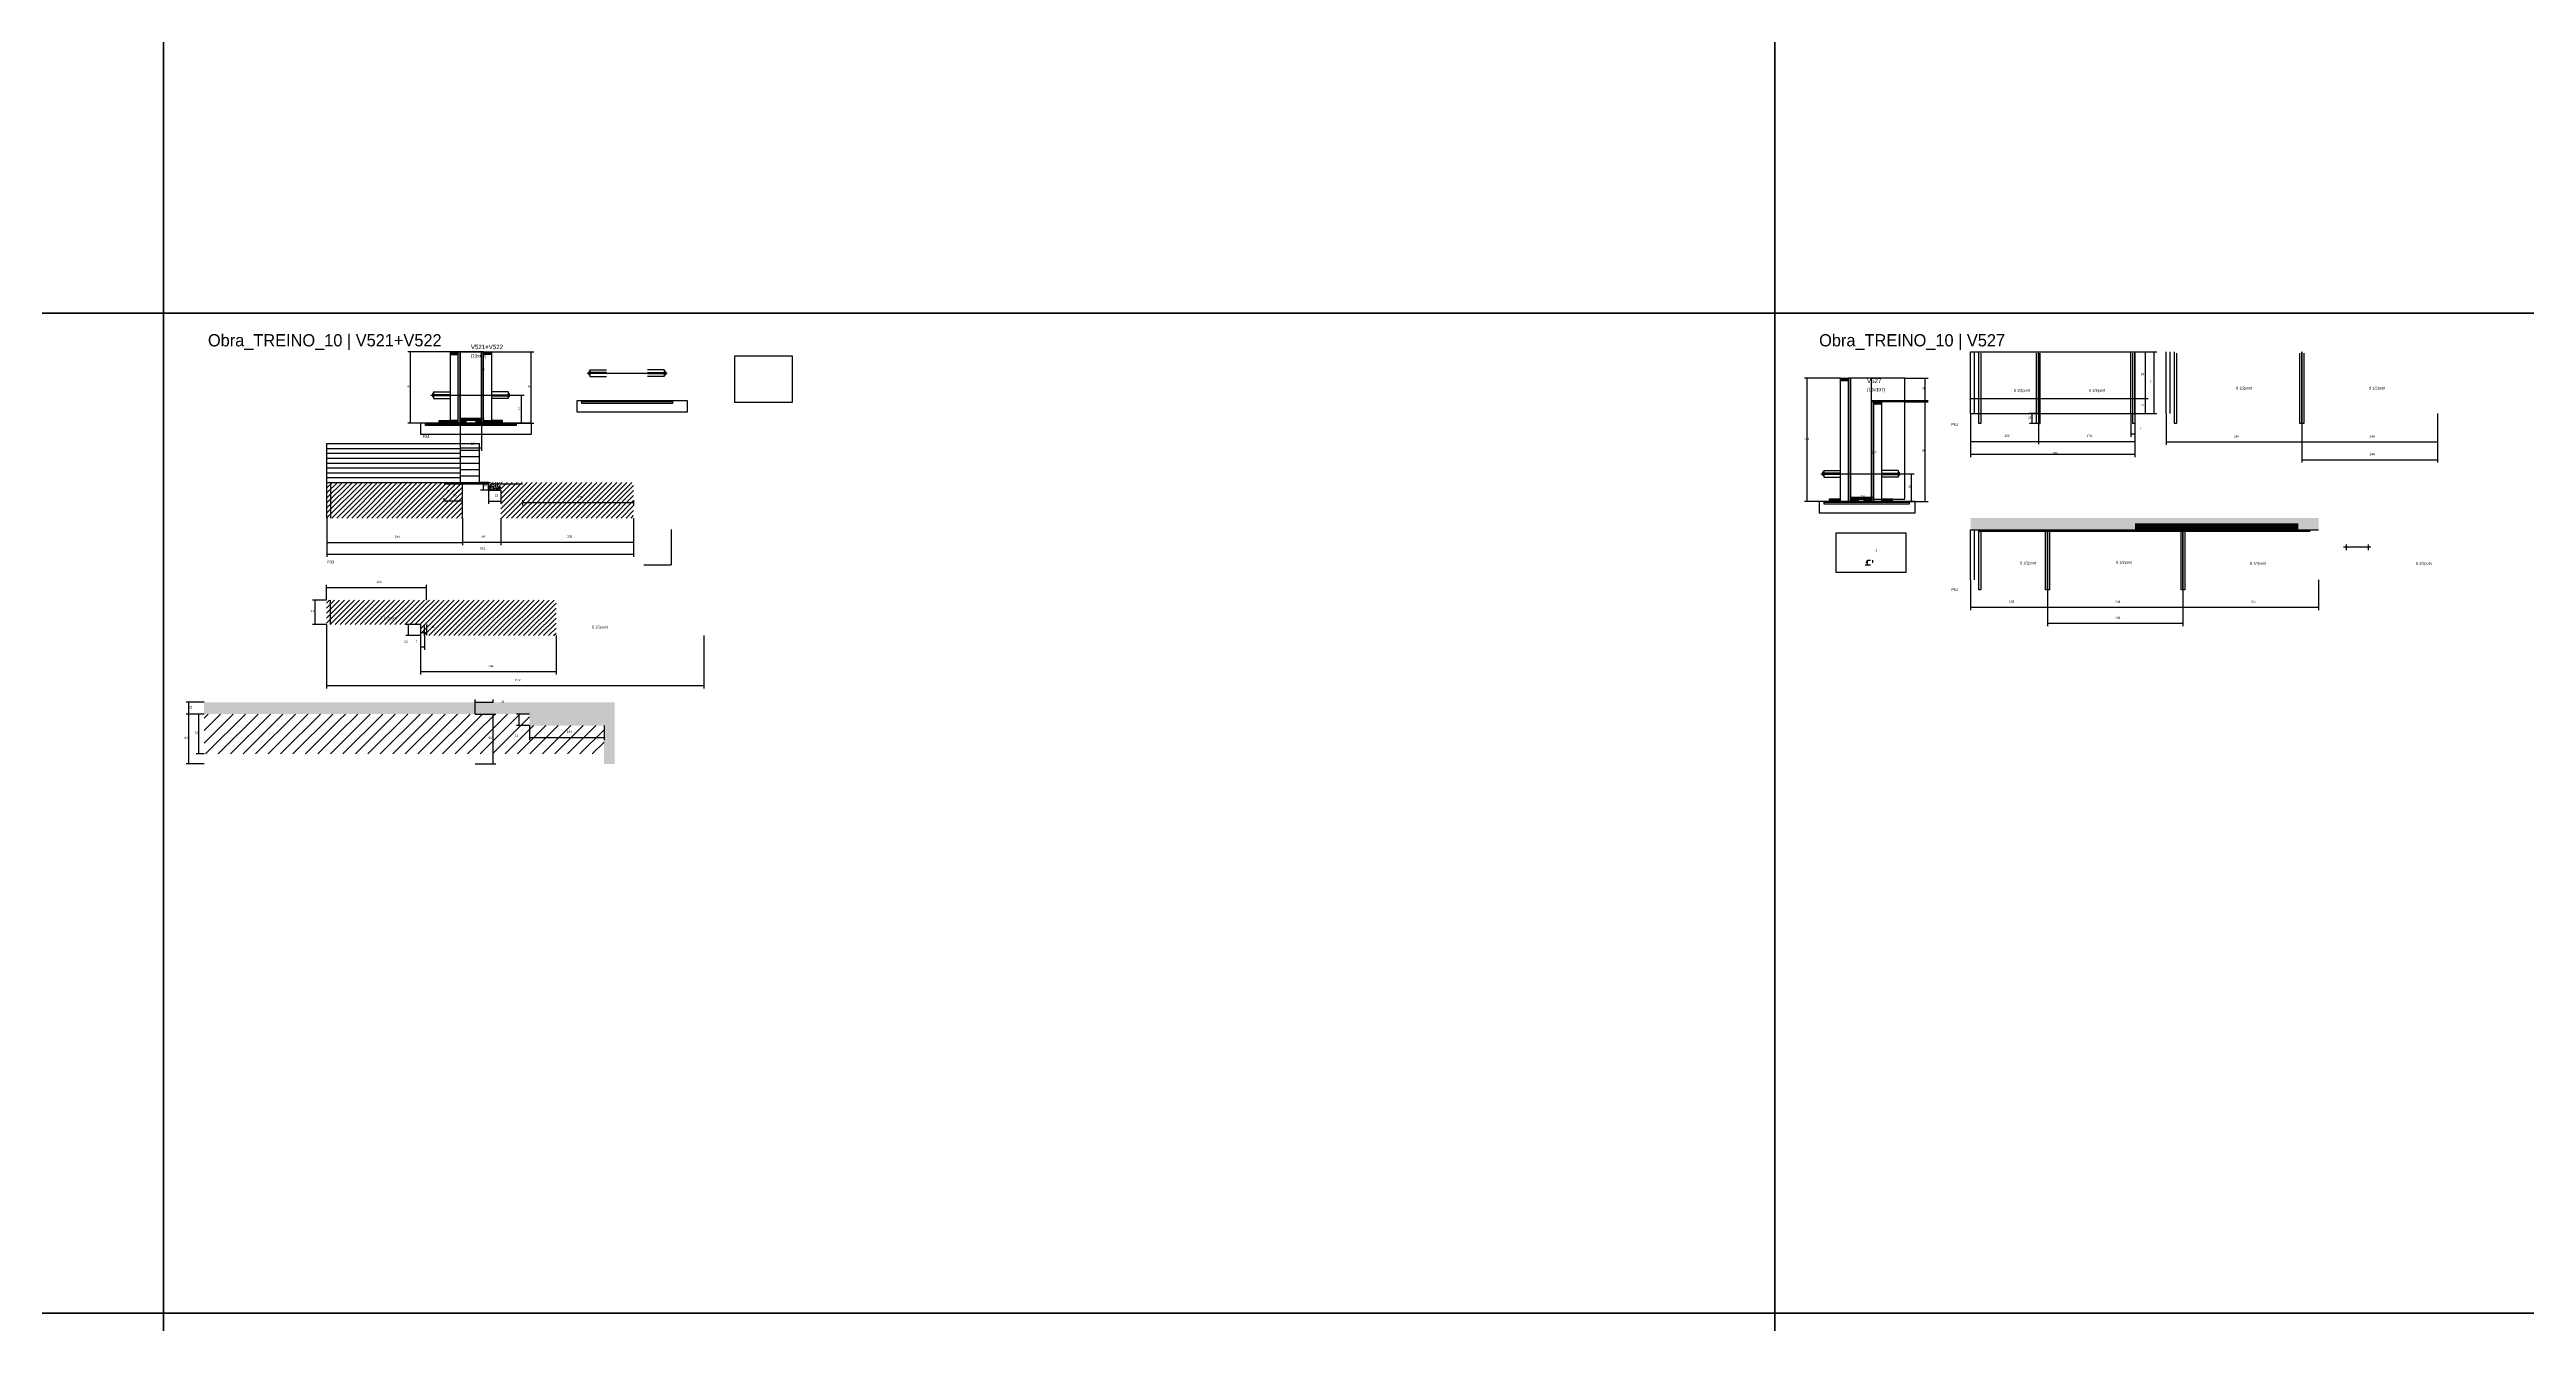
# Model space of a CAD drawing. Header units: metres. Extents: x -41 to 34840, y -36000 to 1848.
# Drawn here: x 8495 to 12953, y -19818 to -17526 of the extents above; entities that cross this region are included whole.
import ezdxf

# ---------------------------------------------------------------- set-up
doc = ezdxf.new("R2010")
doc.units = ezdxf.units.M
for name, color, linetype in [('barrote', 126, 'Continuous'), ('CELL_BORDER', 8, 'Continuous'), ('CONCRETO', 251, 'Continuous'), ('COTA', 4, 'Continuous'), ('Cota Seção (2x)', 4, 'Continuous'), ('detalhes', 7, 'Continuous'), ('Hachura', 253, 'Continuous'), ('LABEL_ID', 3, 'Continuous'), ('Madeira', 126, 'Continuous'), ('NOMENCLATURA', 7, 'Continuous'), ('Painéis', 200, 'Continuous'), ('SARR_2.2x7', 40, 'Continuous'), ('SARR_3.5x7', 81, 'Continuous'), ('SCO-___-LAJ', 4, 'Continuous'), ('TENSOR', 2, 'Continuous'), ('Texto Seção', 7, 'Continuous')]:
    doc.layers.add(name, color=color, linetype=linetype)

msp = doc.modelspace()

# ---------------------------------------------------------------- hatches: boundary and pattern name
at = {"layer": 'COTA'}
h = msp.add_hatch(dxfattribs=at)
h.set_pattern_fill('AR-CONC', scale=0.03)
h.paths.add_polyline_path([(9285.1, -18304.9), (9285.1, -18318.9), (9307.1, -18318.9), (9307.1, -18304.9)])
h = msp.add_hatch(dxfattribs=at)
h.set_pattern_fill('AR-CONC', scale=0.03)
h.paths.add_polyline_path([(12578.9, -18390.2), (12578.9, -18369), (11952.6, -18369), (11952.6, -18390.2)])
h = msp.add_hatch(dxfattribs=at)
h.set_pattern_fill('AR-CONC', scale=0.03)
h.paths.add_polyline_path([(9512, -18700.5), (8773, -18700.5), (8773, -18700.5), (8773, -18721.7), (8773, -18721.7), (9359, -18721.7), (9359, -18721.7), (9359, -18742.5), (9359, -18742.5), (9493, -18742.5), (9493, -18742.5), (9493, -18811.5), (9493, -18811.5), (9512, -18811.5), (9512, -18811.5), (9512, -18700.5)])
at = {"layer": 'Hachura'}
h = msp.add_hatch(dxfattribs=at)
h.set_pattern_fill('ANSI31', scale=0.5)
h.paths.add_polyline_path([(9230.2, -18074.4), (9230.2, -18070), (9230.2, -18070), (9216.2, -18070), (9216.2, -18070), (9216.2, -18074.4), (9216.2, -18074.4), (9230.2, -18074.4)])
h = msp.add_hatch(color=8, dxfattribs=at)
h.dxf.hatch_style = 1
h.paths.add_polyline_path([(9230.2, -18070), (9234.2, -18070), (9234.2, -18070), (9234.2, -18198), (9234.2, -18198), (9230.2, -18198), (9230.2, -18198), (9230.2, -18070)])
h = msp.add_hatch(color=8, dxfattribs=at)
h.dxf.hatch_style = 1
h.paths.add_polyline_path([(9276.2, -18070), (9272.2, -18070), (9272.2, -18070), (9272.2, -18198), (9272.2, -18198), (9276.2, -18198), (9276.2, -18198), (9276.2, -18070)])
h = msp.add_hatch(dxfattribs=at)
h.set_pattern_fill('ANSI31', scale=0.5)
h.paths.add_polyline_path([(9276.2, -18074.4), (9276.2, -18070), (9276.2, -18070), (9290.2, -18070), (9290.2, -18070), (9290.2, -18074.4), (9290.2, -18074.4), (9276.2, -18074.4)])
h = msp.add_hatch(dxfattribs=at)
h.set_pattern_fill('ANSI31', scale=0.5)
h.paths.add_polyline_path([(11718.3, -18121.7), (11718.3, -18117.3), (11718.3, -18117.3), (11732.3, -18117.3), (11732.3, -18117.3), (11732.3, -18121.7), (11732.3, -18121.7), (11718.3, -18121.7)])
h = msp.add_hatch(color=8, dxfattribs=at)
h.dxf.hatch_style = 1
h.paths.add_polyline_path([(11736.3, -18117.3), (11732.3, -18117.3), (11732.3, -18117.3), (11732.3, -18339.3), (11732.3, -18339.3), (11736.3, -18339.3), (11736.3, -18339.3), (11736.3, -18117.3)])
h = msp.add_hatch(color=8, dxfattribs=at)
h.dxf.hatch_style = 1
h.paths.add_polyline_path([(11774.3, -18159.7), (11774.3, -18157.3), (11774.3, -18157.3), (11834.3, -18157.3), (11834.3, -18157.3), (11834.3, -18159.7), (11834.3, -18159.7), (11774.3, -18159.7)])
h = msp.add_hatch(color=8, dxfattribs=at)
h.dxf.hatch_style = 1
h.paths.add_polyline_path([(11778.3, -18159.7), (11774.3, -18159.7), (11774.3, -18159.7), (11774.3, -18339.3), (11774.3, -18339.3), (11778.3, -18339.3), (11778.3, -18339.3), (11778.3, -18159.7)])
h = msp.add_hatch(dxfattribs=at)
h.set_pattern_fill('ANSI31', scale=0.5)
h.paths.add_polyline_path([(11778.3, -18164.1), (11778.3, -18159.7), (11778.3, -18159.7), (11792.3, -18159.7), (11792.3, -18159.7), (11792.3, -18164.1), (11792.3, -18164.1), (11778.3, -18164.1)])
h = msp.add_hatch(dxfattribs=at)
h.set_pattern_fill('ANSI31', scale=0.5)
h.paths.add_polyline_path([(9196.2, -18198), (9196.2, -18193.6), (9196.2, -18193.6), (9216.2, -18193.6), (9216.2, -18193.6), (9216.2, -18198), (9216.2, -18198), (9196.2, -18198)])
h = msp.add_hatch(dxfattribs=at)
h.set_pattern_fill('ANSI31', scale=0.5)
h.paths.add_polyline_path([(9230.2, -18198), (9230.2, -18193.6), (9230.2, -18193.6), (9216.2, -18193.6), (9216.2, -18193.6), (9216.2, -18198), (9216.2, -18198), (9230.2, -18198)])
h = msp.add_hatch(color=8, dxfattribs=at)
h.dxf.hatch_style = 1
h.paths.add_polyline_path([(9234.2, -18193.6), (9234.2, -18190), (9234.2, -18190), (9272.2, -18190), (9272.2, -18190), (9272.2, -18193.6), (9272.2, -18193.6), (9234.2, -18193.6)])
h = msp.add_hatch(dxfattribs=at)
h.set_pattern_fill('ANSI31', scale=0.5)
h.paths.add_polyline_path([(9234.2, -18198), (9234.2, -18193.6), (9234.2, -18193.6), (9244.2, -18193.6), (9244.2, -18193.6), (9244.2, -18198), (9244.2, -18198), (9234.2, -18198)])
h = msp.add_hatch(dxfattribs=at)
h.set_pattern_fill('ANSI31', scale=0.5)
h.paths.add_polyline_path([(9272.2, -18198), (9272.2, -18193.6), (9272.2, -18193.6), (9262.2, -18193.6), (9262.2, -18193.6), (9262.2, -18198), (9262.2, -18198), (9272.2, -18198)])
h = msp.add_hatch(dxfattribs=at)
h.set_pattern_fill('ANSI31', scale=0.5)
h.paths.add_polyline_path([(9276.2, -18198), (9276.2, -18193.6), (9276.2, -18193.6), (9290.2, -18193.6), (9290.2, -18193.6), (9290.2, -18198), (9290.2, -18198), (9276.2, -18198)])
h = msp.add_hatch(dxfattribs=at)
h.set_pattern_fill('ANSI31', scale=0.5)
h.paths.add_polyline_path([(9310.2, -18198), (9310.2, -18193.6), (9310.2, -18193.6), (9290.2, -18193.6), (9290.2, -18193.6), (9290.2, -18198), (9290.2, -18198), (9310.2, -18198)])
h = msp.add_hatch(dxfattribs=at)
h.set_pattern_fill('ANSI31', scale=2)
h.paths.add_polyline_path([(8994.1, -18304.9), (8994.1, -18368.9), (9238.1, -18368.9), (9238.1, -18304.9)])
h = msp.add_hatch(dxfattribs=at)
h.set_pattern_fill('ANSI31', scale=2)
h.paths.add_polyline_path([(9211.1, -18339.6), (9232.7, -18339.6), (9232.7, -18339.6), (9232.7, -18319), (9232.7, -18319), (9211.1, -18319), (9211.1, -18319), (9211.1, -18339.6)])
h = msp.add_hatch(dxfattribs=at)
h.set_pattern_fill('ANSI31', scale=2)
h.paths.add_polyline_path([(9546.1, -18304.9), (9307.1, -18304.9), (9307.1, -18304.9), (9307.1, -18368.9), (9307.1, -18368.9), (9546.1, -18368.9), (9546.1, -18368.9), (9546.1, -18304.9)])
h = msp.add_hatch(dxfattribs=at)
h.set_pattern_fill('ANSI31', scale=2)
h.paths.add_polyline_path([(9431.8, -18342.9), (9460.7, -18342.9), (9460.7, -18342.9), (9460.7, -18322.3), (9460.7, -18322.3), (9431.8, -18322.3), (9431.8, -18322.3), (9431.8, -18342.9)])
h = msp.add_hatch(dxfattribs=at)
h.set_pattern_fill('ANSI31', scale=0.5)
h.paths.add_polyline_path([(11718.3, -18339.3), (11718.3, -18334.9), (11718.3, -18334.9), (11698.3, -18334.9), (11698.3, -18334.9), (11698.3, -18339.3), (11698.3, -18339.3), (11718.3, -18339.3)])
h = msp.add_hatch(color=8, dxfattribs=at)
h.dxf.hatch_style = 1
h.paths.add_polyline_path([(11736.3, -18334.9), (11736.3, -18331.3), (11736.3, -18331.3), (11774.3, -18331.3), (11774.3, -18331.3), (11774.3, -18334.9), (11774.3, -18334.9), (11736.3, -18334.9)])
h = msp.add_hatch(dxfattribs=at)
h.set_pattern_fill('ANSI31', scale=0.5)
h.paths.add_polyline_path([(11736.3, -18339.3), (11736.3, -18334.9), (11736.3, -18334.9), (11750.3, -18334.9), (11750.3, -18334.9), (11750.3, -18339.3), (11750.3, -18339.3), (11736.3, -18339.3)])
h = msp.add_hatch(dxfattribs=at)
h.set_pattern_fill('ANSI31', scale=0.5)
h.paths.add_polyline_path([(11774.3, -18339.3), (11774.3, -18334.9), (11774.3, -18334.9), (11760.3, -18334.9), (11760.3, -18334.9), (11760.3, -18339.3), (11760.3, -18339.3), (11774.3, -18339.3)])
h = msp.add_hatch(dxfattribs=at)
h.set_pattern_fill('ANSI31', scale=0.5)
h.paths.add_polyline_path([(11812.3, -18339.3), (11812.3, -18334.9), (11812.3, -18334.9), (11792.3, -18334.9), (11792.3, -18334.9), (11792.3, -18339.3), (11792.3, -18339.3), (11812.3, -18339.3)])
h = msp.add_hatch(dxfattribs=at)
h.set_pattern_fill('ANSI31', scale=2)
h.paths.add_polyline_path([(9173.6, -18560.6), (9173.6, -18516.6), (8993.6, -18516.6), (8993.6, -18560.6)])
h = msp.add_hatch(dxfattribs=at)
h.set_pattern_fill('ANSI31', scale=2)
h.paths.add_polyline_path([(9173.6, -18516.6), (9173.6, -18560.6), (9162.6, -18560.6), (9162.6, -18580.6), (9406.6, -18580.6), (9406.6, -18516.6)])
h = msp.add_hatch(dxfattribs=at)
h.set_pattern_fill('ANSI31', scale=5)
h.paths.add_polyline_path([(9017, -18793.5), (9017, -18721.7), (8773, -18721.7), (8773, -18793.5)])
h = msp.add_hatch(dxfattribs=at)
h.set_pattern_fill('ANSI31', scale=5)
h.paths.add_polyline_path([(9261, -18793.5), (9261, -18721.7), (9017, -18721.7), (9017, -18793.5)])
h = msp.add_hatch(dxfattribs=at)
h.set_pattern_fill('ANSI31', scale=5)
h.paths.add_polyline_path([(9359, -18793.5), (9493, -18793.5), (9493, -18742.5), (9359, -18742.5), (9359, -18721.7), (9261, -18721.7), (9261, -18793.5)])

# ---------------------------------------------------------------- linework, layer by layer
for p, q in [((9184.2, -18145), (9184.2, -18151)), ((9186.2, -18145), (9184.2, -18145)), ((9186.2, -18142), (9186.2, -18154)), ((9186.2, -18142), (9216.2, -18142)), ((9320.2, -18142), (9290.2, -18142)), ((9320.2, -18142), (9320.2, -18154)), ((9322.2, -18145), (9320.2, -18145)), ((9322.2, -18145), (9322.2, -18151)), ((9465.3, -18105), (9465.3, -18111)), ((9467.3, -18105), (9465.3, -18105)), ((9467.3, -18111), (9465.3, -18111)), ((9467.3, -18102), (9467.3, -18114)), ((9467.3, -18102), (9497.3, -18102)), ((9497.3, -18107), (9467.3, -18107)), ((9497.3, -18109), (9467.3, -18109)), ((9467.3, -18114), (9497.3, -18114)), ((9601.3, -18102), (9571.3, -18102)), ((9571.3, -18107), (9601.3, -18107)), ((9571.3, -18109), (9601.3, -18109)), ((9601.3, -18114), (9571.3, -18114)), ((9601.3, -18102), (9601.3, -18114)), ((9603.3, -18105), (9601.3, -18105)), ((9601.3, -18111), (9603.3, -18111)), ((9603.3, -18105), (9603.3, -18111)), ((9186.2, -18151), (9184.2, -18151)), ((9216.2, -18147), (9186.2, -18147)), ((9216.2, -18149), (9186.2, -18149)), ((9186.2, -18154), (9216.2, -18154)), ((9290.2, -18147), (9320.2, -18147)), ((9290.2, -18149), (9320.2, -18149)), ((9320.2, -18154), (9290.2, -18154)), ((9320.2, -18151), (9322.2, -18151)), ((11686.3, -18286.3), (11686.3, -18292.3)), ((11688.3, -18286.3), (11686.3, -18286.3)), ((11688.3, -18292.3), (11686.3, -18292.3)), ((11688.3, -18283.3), (11688.3, -18295.3)), ((11688.3, -18283.3), (11718.3, -18283.3)), ((11718.3, -18288.3), (11688.3, -18288.3)), ((11718.3, -18290.3), (11688.3, -18290.3)), ((11688.3, -18295.3), (11718.3, -18295.3)), ((11822.3, -18283.3), (11792.3, -18283.3)), ((11792.3, -18288.3), (11822.3, -18288.3)), ((11792.3, -18290.3), (11822.3, -18290.3)), ((11822.3, -18295.3), (11792.3, -18295.3)), ((11822.3, -18283.3), (11822.3, -18295.3)), ((11824.3, -18286.3), (11822.3, -18286.3)), ((11822.3, -18292.3), (11824.3, -18292.3)), ((11824.3, -18286.3), (11824.3, -18292.3))]:
    msp.add_line(p, q)
for points in [[(9728.2, -18076.9), (9831.6, -18076.9), (9831.6, -18161), (9728.2, -18161)], [(11710.4, -18395.6), (11835.8, -18395.6), (11835.8, -18467.2), (11710.4, -18467.2)]]:
    msp.add_lwpolyline(points, close=True)
at = {"layer": 'barrote'}
for points in [[(9443.8, -18178), (9643.4, -18178), (9643.4, -18158), (9443.8, -18158)], [(9162.8, -18218), (9362.4, -18218), (9362.4, -18198), (9162.8, -18198)], [(11680, -18359.3), (11852.9, -18359.3), (11852.9, -18339.3), (11680, -18339.3)]]:
    msp.add_lwpolyline(points, close=True, dxfattribs=at)
at = {"layer": 'CELL_BORDER'}
for points in [[(5800, -18000), (8700, -18000), (8700, -16200), (5800, -16200)], [(8700, -18000), (11600, -18000), (11600, -16200), (8700, -16200)], [(11600, -18000), (14500, -18000), (14500, -16200), (11600, -16200)], [(5800, -19800), (8700, -19800), (8700, -18000), (5800, -18000)], [(8700, -19800), (11600, -19800), (11600, -18000), (8700, -18000)], [(11600, -19800), (14500, -19800), (14500, -18000), (11600, -18000)], [(5800, -21600), (8700, -21600), (8700, -19800), (5800, -19800)], [(8700, -21600), (11600, -21600), (11600, -19800), (8700, -19800)], [(11600, -21600), (14500, -21600), (14500, -19800), (11600, -19800)]]:
    msp.add_lwpolyline(points, close=True, dxfattribs=at)
at = {"layer": 'CONCRETO'}
for points in [[(9234.2, -18070), (9272.2, -18070), (9272.2, -18190), (9234.2, -18190), (9234.2, -18070)], [(9234.2, -18190), (9272.2, -18190), (9272.2, -18070), (9234.2, -18070)], [(11774.3, -18157.3), (11834.3, -18157.3), (11834.3, -18117.3), (11774.3, -18117.3), (11774.3, -18117.3), (11736.3, -18117.3), (11736.3, -18334.9), (11736.3, -18334.9), (11736.3, -18331.3), (11774.3, -18331.3)], [(11736.3, -18334.9), (11834.3, -18334.9), (11834.3, -18117.3), (11736.3, -18117.3)]]:
    msp.add_lwpolyline(points, close=True, dxfattribs=at)
at = {"layer": 'COTA'}
for p, q in [((9234.2, -18070), (9139.6, -18070)), ((9144.6, -18198), (9144.6, -18070)), ((9290.2, -18070), (9366.7, -18070)), ((9361.7, -18198), (9361.7, -18070)), ((12248.1, -18070), (12288.1, -18070)), ((12248.1, -18070), (12272.5, -18070)), ((12267.5, -18154), (12267.5, -18070)), ((12283.1, -18181), (12283.1, -18070)), ((11718.3, -18117.3), (11653.4, -18117.3)), ((11658.4, -18339.3), (11658.4, -18117.3)), ((11834.3, -18117.3), (11876, -18117.3)), ((11871, -18157.3), (11871, -18117.3)), ((9325.5, -18148), (9349.1, -18148)), ((9344.1, -18198), (9344.1, -18148)), ((11834.3, -18157.3), (11876, -18157.3)), ((11834.3, -18159.7), (11876, -18159.7)), ((11871, -18339.3), (11871, -18159.7)), ((11952.6, -18181), (11952.6, -18259.2)), ((11952.6, -18181), (11952.6, -18236)), ((12071.1, -18181), (12058.6, -18181)), ((12063.6, -18199), (12063.6, -18181)), ((12074.6, -18181), (12074.6, -18236)), ((12074.6, -18181), (12074.6, -18236)), ((12241.1, -18181), (12241.1, -18222.5)), ((12248.1, -18154), (12272.5, -18154)), ((12248.1, -18154), (12272.5, -18154)), ((12248.1, -18181), (12288.1, -18181)), ((12248.1, -18181), (12248.1, -18259.2)), ((12248.1, -18181), (12248.1, -18236)), ((12248.1, -18181), (12248.1, -18222.5)), ((12248.1, -18181), (12272.5, -18181)), ((12267.5, -18181), (12267.5, -18154)), ((12304.8, -18181), (12304.8, -18237)), ((12548.8, -18181), (12548.8, -18237)), ((12548.8, -18181), (12548.8, -18237)), ((12548.8, -18181), (12548.8, -18269.1)), ((12792.8, -18181), (12792.8, -18237)), ((12792.8, -18181), (12792.8, -18269.1)), ((9196.2, -18198), (9139.6, -18198)), ((9234.2, -18193.6), (9234.2, -18247.7)), ((9272.2, -18193.6), (9272.2, -18247.7)), ((9310.2, -18198), (9366.7, -18198)), ((9325.5, -18198), (9349.1, -18198)), ((11952.6, -18231), (12074.6, -18231)), ((12071.1, -18199), (12058.6, -18199)), ((12074.6, -18231), (12248.1, -18231)), ((12241.1, -18217.5), (12248.1, -18217.5)), ((12304.8, -18232), (12548.8, -18232)), ((12548.8, -18232), (12792.8, -18232)), ((9234.2, -18242.7), (9272.2, -18242.7)), ((11952.6, -18254.2), (12248.1, -18254.2)), ((12548.8, -18264.1), (12792.8, -18264.1)), ((9285.1, -18304.9), (9270.7, -18304.9)), ((9285.1, -18318.9), (9270.7, -18318.9)), ((9275.7, -18318.9), (9275.7, -18304.9)), ((9285.1, -18318.9), (9285.1, -18343.5)), ((9307.1, -18318.9), (9307.1, -18343.5)), ((11827.6, -18289.3), (11851.2, -18289.3)), ((11846.2, -18339.3), (11846.2, -18289.3)), ((9205.1, -18338.1), (9205.1, -18333.1)), ((9205.1, -18338.1), (9238.1, -18338.1)), ((9238.1, -18338.1), (9238.1, -18333.1)), ((9285.1, -18338.5), (9307.1, -18338.5)), ((9346.1, -18336.9), (9346.1, -18346.2)), ((9346.1, -18341.2), (9546.1, -18341.2)), ((9546.1, -18336.9), (9546.1, -18346.2)), ((11718.3, -18339.3), (11653.4, -18339.3)), ((11816.7, -18339.3), (11876, -18339.3)), ((11827.6, -18339.3), (11851.2, -18339.3)), ((8994.1, -18368.9), (8994.1, -18417.9)), ((8994.1, -18368.9), (8994.1, -18439)), ((9238.1, -18368.9), (9238.1, -18417.9)), ((9238.1, -18368.9), (9238.1, -18417.5)), ((9238.1, -18412.5), (9307.1, -18412.5)), ((9307.1, -18368.9), (9307.1, -18417.5)), ((9307.1, -18368.9), (9307.1, -18417.5)), ((9307.1, -18412.5), (9546.1, -18412.5)), ((9546.1, -18368.9), (9546.1, -18417.5)), ((9546.1, -18368.9), (9546.1, -18439)), ((8994.1, -18412.9), (9238.1, -18412.9)), ((8994.1, -18434), (9546.1, -18434)), ((11762.6, -18452.9), (11772.3, -18452.9)), ((11767.3, -18452.9), (11767.3, -18444.9)), ((11767.3, -18444.9), (11772.3, -18444.9)), ((8993.6, -18516.6), (8993.6, -18489)), ((8993.6, -18494), (9173.6, -18494)), ((9173.6, -18516.6), (9173.6, -18489)), ((11952.6, -18480), (11952.6, -18534.6)), ((12090.9, -18480), (12090.9, -18534.6)), ((12090.9, -18480), (12090.9, -18534.6)), ((12090.9, -18480), (12090.9, -18563.3)), ((12334.9, -18480), (12334.9, -18534.6)), ((12334.9, -18480), (12334.9, -18534.6)), ((12334.9, -18480), (12334.9, -18563.3)), ((12578.9, -18480), (12578.9, -18534.6)), ((8993.6, -18516.6), (8968, -18516.6)), ((8973, -18560.6), (8973, -18516.6)), ((11952.6, -18529.6), (12090.9, -18529.6)), ((12090.9, -18529.6), (12334.9, -18529.6)), ((12334.9, -18529.6), (12578.9, -18529.6)), ((8993.6, -18560.6), (8968, -18560.6)), ((8993.6, -18560.6), (8993.6, -18675.5)), ((9162.6, -18560.6), (9136, -18560.6)), ((9162.6, -18580.6), (9136, -18580.6)), ((9141, -18580.6), (9141, -18560.6)), ((9162.6, -18560.6), (9162.6, -18579.8)), ((9162.6, -18574.8), (9173.6, -18574.8)), ((9162.6, -18580.6), (9162.6, -18650.3)), ((9162.6, -18580.6), (9162.6, -18606)), ((9169.6, -18580.6), (9169.6, -18606)), ((9173.6, -18560.6), (9173.6, -18579.8)), ((9406.6, -18580.6), (9406.6, -18650.3)), ((9672.6, -18580.6), (9672.6, -18675.5)), ((12090.9, -18558.3), (12334.9, -18558.3)), ((9162.6, -18601), (9169.6, -18601)), ((8993.6, -18670.5), (9672.6, -18670.5)), ((9162.6, -18645.3), (9406.6, -18645.3)), ((8773, -18700.5), (8740.6, -18700.5)), ((8773, -18721.7), (8740.6, -18721.7)), ((8773, -18721.7), (8740.6, -18721.7)), ((8745.6, -18721.7), (8745.6, -18700.5)), ((8745.6, -18811.5), (8745.6, -18721.7)), ((8773, -18721.7), (8758.6, -18721.7)), ((8763.6, -18793.5), (8763.6, -18721.7)), ((9261, -18721.7), (9261, -18695.5)), ((9261, -18700.5), (9293.2, -18700.5)), ((9261, -18721.7), (9298.2, -18721.7)), ((9293.2, -18700.5), (9293.2, -18695.5)), ((9293.2, -18811.5), (9293.2, -18721.7)), ((9359, -18721.7), (9335.1, -18721.7)), ((9340.1, -18742.5), (9340.1, -18721.7)), ((9359, -18742.5), (9335.1, -18742.5)), ((9359, -18742.5), (9359, -18768.8)), ((9359, -18763.8), (9493, -18763.8)), ((9493, -18742.5), (9493, -18768.8)), ((8773, -18811.5), (8740.6, -18811.5)), ((8773, -18793.5), (8758.6, -18793.5)), ((9261, -18811.5), (9298.2, -18811.5))]:
    msp.add_line(p, q, dxfattribs=at)
at = {"layer": 'Cota Seção (2x)'}
for p, q in [((9272.2, -18190), (9272.2, -18070)), ((9272.2, -18070), (9277.2, -18070)), ((11774.3, -18331.3), (11774.3, -18117.3)), ((11774.3, -18117.3), (11779.3, -18117.3)), ((9272.2, -18190), (9277.2, -18190)), ((11736.3, -18339.3), (11736.3, -18326.3)), ((11736.3, -18331.3), (11774.3, -18331.3)), ((11774.3, -18339.3), (11774.3, -18326.3)), ((11774.3, -18331.3), (11779.3, -18331.3))]:
    msp.add_line(p, q, dxfattribs=at)
at = {"layer": 'detalhes'}
for p, q in [((12673, -18421.6), (12623.7, -18421.6)), ((12628.7, -18416.6), (12628.7, -18426.6)), ((12668, -18416.6), (12668, -18426.6))]:
    msp.add_line(p, q, dxfattribs=at)
at = {"layer": 'Madeira'}
for points in [[(9230.2, -18074.4), (9230.2, -18070), (9216.2, -18070), (9216.2, -18074.4)], [(9230.2, -18070), (9216.2, -18070), (9216.2, -18198), (9230.2, -18198)], [(9276.2, -18074.4), (9276.2, -18070), (9290.2, -18070), (9290.2, -18074.4)], [(9276.2, -18070), (9290.2, -18070), (9290.2, -18198), (9276.2, -18198)], [(11718.3, -18121.7), (11718.3, -18117.3), (11732.3, -18117.3), (11732.3, -18121.7)], [(11718.3, -18117.3), (11732.3, -18117.3), (11732.3, -18339.3), (11718.3, -18339.3)], [(11778.3, -18164.1), (11778.3, -18159.7), (11792.3, -18159.7), (11792.3, -18164.1)], [(11778.3, -18159.7), (11792.3, -18159.7), (11792.3, -18339.3), (11778.3, -18339.3)], [(9162.8, -18218), (9362.4, -18218), (9362.4, -18198), (9162.8, -18198)], [(9196.2, -18198), (9196.2, -18193.6), (9216.2, -18193.6), (9216.2, -18198)], [(9230.2, -18198), (9230.2, -18193.6), (9216.2, -18193.6), (9216.2, -18198)], [(9234.2, -18198), (9234.2, -18193.6), (9244.2, -18193.6), (9244.2, -18198)], [(9272.2, -18198), (9272.2, -18193.6), (9262.2, -18193.6), (9262.2, -18198)], [(9276.2, -18198), (9276.2, -18193.6), (9290.2, -18193.6), (9290.2, -18198)], [(9310.2, -18198), (9310.2, -18193.6), (9290.2, -18193.6), (9290.2, -18198)], [(11680, -18359.3), (11852.9, -18359.3), (11852.9, -18339.3), (11680, -18339.3)], [(11718.3, -18339.3), (11718.3, -18334.9), (11698.3, -18334.9), (11698.3, -18339.3)], [(11736.3, -18339.3), (11736.3, -18334.9), (11750.3, -18334.9), (11750.3, -18339.3)], [(11774.3, -18339.3), (11774.3, -18334.9), (11760.3, -18334.9), (11760.3, -18339.3)], [(11812.3, -18339.3), (11812.3, -18334.9), (11792.3, -18334.9), (11792.3, -18339.3)]]:
    msp.add_lwpolyline(points, close=True, dxfattribs=at)
at = {"layer": 'NOMENCLATURA'}
for p in [(9613.7, -18389.7), (9564.7, -18453.3)]:
    msp.add_line(p, (9613.7, -18453.3), dxfattribs=at)
at = {"layer": 'Painéis'}
for p, q in [((9234.2, -18198), (9234.2, -18070)), ((9272.2, -18198), (9272.2, -18070)), ((11952.6, -18070), (12248.1, -18070)), ((11952.6, -18181), (11952.6, -18070)), ((12074.6, -18181), (12074.6, -18070)), ((12248.1, -18181), (12248.1, -18070)), ((12304.8, -18181), (12304.8, -18070)), ((12548.8, -18181), (12548.8, -18070)), ((11774.3, -18157.3), (11834.3, -18157.3)), ((11952.6, -18154), (12248.1, -18154)), ((11952.6, -18181), (12248.1, -18181)), ((9234.2, -18190), (9272.2, -18190)), ((9234.2, -18193.6), (9234.2, -18190)), ((9272.2, -18193.6), (9272.2, -18190)), ((8994.1, -18234.9), (9234.6, -18234.9)), ((8994.1, -18304.9), (8994.1, -18234.9)), ((9234.6, -18304.9), (9234.6, -18234.9)), ((9234.6, -18234.9), (9268.6, -18234.9)), ((9234.6, -18304.9), (9234.6, -18234.9)), ((9268.6, -18304.9), (9268.6, -18234.9)), ((8994.1, -18304.9), (9285.1, -18304.9)), ((8994.1, -18368.9), (8994.1, -18304.9)), ((8994.1, -18304.9), (9234.6, -18304.9)), ((9234.6, -18304.9), (9268.6, -18304.9)), ((9238.1, -18368.9), (9238.1, -18304.9)), ((9285.1, -18318.9), (9285.1, -18304.9)), ((9285.1, -18318.9), (9307.1, -18318.9)), ((11736.3, -18331.3), (11774.3, -18331.3)), ((11952.6, -18390.2), (12578.9, -18390.2)), ((11952.6, -18480), (11952.6, -18390.2)), ((12090.9, -18480), (12090.9, -18390.2)), ((12334.9, -18480), (12334.9, -18390.2))]:
    msp.add_line(p, q, dxfattribs=at)
for points in [[(9230.2, -18070), (9234.2, -18070), (9234.2, -18198), (9230.2, -18198)], [(9276.2, -18070), (9272.2, -18070), (9272.2, -18198), (9276.2, -18198)], [(11736.3, -18117.3), (11732.3, -18117.3), (11732.3, -18339.3), (11736.3, -18339.3)], [(11774.3, -18159.7), (11774.3, -18157.3), (11834.3, -18157.3), (11834.3, -18159.7)], [(11778.3, -18159.7), (11774.3, -18159.7), (11774.3, -18339.3), (11778.3, -18339.3)], [(9234.2, -18193.6), (9234.2, -18190), (9272.2, -18190), (9272.2, -18193.6)], [(11736.3, -18334.9), (11736.3, -18331.3), (11774.3, -18331.3), (11774.3, -18334.9)]]:
    msp.add_lwpolyline(points, close=True, dxfattribs=at)
at = {"layer": 'SARR_2.2x7'}
for p, q in [((11959.6, -18181), (11959.6, -18070)), ((12241.1, -18181), (12241.1, -18070)), ((12311.8, -18181), (12311.8, -18070)), ((11967.6, -18141), (11967.6, -18134)), ((8995.1, -18243.7), (9233.6, -18243.7)), ((8995.1, -18252.4), (9233.6, -18252.4)), ((8995.1, -18261.2), (9233.6, -18261.2)), ((8995.1, -18269.9), (9233.6, -18269.9)), ((8995.1, -18278.7), (9233.6, -18278.7)), ((9235.6, -18246.6), (9267.6, -18246.6)), ((9235.6, -18258.2), (9267.6, -18258.2)), ((9235.6, -18269.9), (9267.6, -18269.9)), ((8995.1, -18287.4), (9233.6, -18287.4)), ((8995.1, -18296.2), (9233.6, -18296.2)), ((9001.1, -18368.9), (9001.1, -18304.9)), ((9205.1, -18307.1), (9238.1, -18307.1)), ((9235.6, -18281.6), (9267.6, -18281.6)), ((9235.6, -18293.2), (9267.6, -18293.2)), ((9238.1, -18307.1), (9285.1, -18307.1)), ((9307.1, -18307.1), (9346.1, -18307.1)), ((11959.6, -18480), (11959.6, -18390.2)), ((11967.6, -18392.4), (12090.9, -18392.4)), ((12090.9, -18392.4), (12334.9, -18392.4)), ((12248.7, -18379.6), (12542.2, -18379.6)), ((12248.7, -18380.9), (12542.2, -18380.9)), ((12248.7, -18382.3), (12542.2, -18382.3)), ((12248.7, -18383.6), (12542.2, -18383.6)), ((12248.7, -18384.9), (12542.2, -18384.9)), ((12248.7, -18386.2), (12542.2, -18386.2)), ((12248.7, -18387.6), (12542.2, -18387.6)), ((12248.7, -18388.9), (12542.2, -18388.9)), ((12334.9, -18392.4), (12563.9, -18392.4)), ((11764.4, -18449.8), (11767.3, -18444.9)), ((11776.6, -18449.3), (11776.6, -18444.9)), ((9000.6, -18560.6), (9000.6, -18516.6)), ((9169.6, -18580.6), (9169.6, -18560.6))]:
    msp.add_line(p, q, dxfattribs=at)
at = {"layer": 'SARR_3.5x7'}
for points in [[(11971.1, -18072.2), (11971.1, -18199), (11967.6, -18199), (11967.6, -18070)], [(12074.6, -18072.2), (12074.6, -18199), (12071.1, -18199), (12071.1, -18072.2)], [(12074.6, -18072.2), (12074.6, -18199), (12078.1, -18199), (12078.1, -18072.2)], [(12248.1, -18072.2), (12248.1, -18199), (12244.6, -18199), (12244.6, -18072.2)], [(12323.3, -18072.2), (12323.3, -18199), (12319.8, -18199), (12319.8, -18070)], [(12548.8, -18070), (12548.8, -18199), (12545.3, -18199), (12545.3, -18072.2)], [(12552.3, -18072.2), (12552.3, -18199), (12548.8, -18199), (12548.8, -18070)], [(11971.1, -18392.4), (11971.1, -18498), (11967.6, -18498), (11967.6, -18390.2)], [(12090.9, -18390.2), (12090.9, -18498), (12087.4, -18498), (12087.4, -18392.4)], [(12094.4, -18392.4), (12094.4, -18498), (12090.9, -18498), (12090.9, -18390.2)], [(12334.9, -18390.2), (12334.9, -18498), (12331.4, -18498), (12331.4, -18392.4)], [(12338.4, -18392.4), (12338.4, -18498), (12334.9, -18498), (12334.9, -18390.2)]]:
    msp.add_lwpolyline(points, dxfattribs=at)
at = {"layer": 'SCO-___-LAJ'}
for points in [[(9452.8, -18159.3), (9616.1, -18159.3), (9616.1, -18162.5), (9452.8, -18162.5)], [(9171.8, -18199.3), (9335, -18199.3), (9335, -18202.5), (9171.8, -18202.5)], [(11689, -18340.6), (11842.3, -18340.6), (11842.3, -18343.8), (11689, -18343.8)]]:
    msp.add_lwpolyline(points, close=True, dxfattribs=at)
at = {"layer": 'TENSOR'}
for p, q in [((9462.3, -18108), (9606.6, -18108)), ((9181.2, -18148), (9325.5, -18148)), ((11683.3, -18289.3), (11827.6, -18289.3))]:
    msp.add_line(p, q, dxfattribs=at)

# ---------------------------------------------------------------- texts
at = {"layer": 'COTA'}
for s, p in [('64', (9139.1, -18134)), ('64', (9356.2, -18134)), ('20', (11865.5, -18137.3)), ('84', (12259.4, -18112)), ('111', (12275, -18125.5)), ('25', (9338.6, -18173)), ('18', (12055.5, -18190)), ('27', (12259.4, -18167.5)), ('19', (9253.2, -18237.2)), ('111', (11652.9, -18228.3)), ('122', (12013.6, -18222.9)), ('174', (12161.4, -18222.8)), ('7', (12257, -18209.5)), ('244', (12426.8, -18224)), ('244', (12670.8, -18224)), ('90', (11865.5, -18249.5)), ('296', (12100.4, -18254.2)), ('244', (12670.8, -18256.1)), ('14', (9275.7, -18311.9)), ('25', (11840.7, -18314.3)), ('33', (9221.6, -18329.9)), ('22', (9296.1, -18330.5)), ('200', (9446.1, -18333.1)), ('244', (9116.1, -18404.8)), ('69', (9272.6, -18404.4)), ('239', (9426.6, -18404.3)), ('552', (9270.1, -18425.9)), ('2', (11781.6, -18429.4)), ('180', (9083.6, -18485.9)), ('44', (8964.9, -18538.6)), ('138', (12021.8, -18521.3)), ('244', (12212.9, -18521.5)), ('244', (12212.9, -18550.2)), ('244', (12456.9, -18521.5)), ('20', (9132.9, -18593.7)), ('7', (9153.7, -18593)), ('11', (9182.1, -18566.7)), ('244', (9284.6, -18637.3)), ('679', (9333.1, -18662.4)), ('21', (8745.6, -18711.1)), ('21', (9307.8, -18701.3)), ('90', (8737.5, -18766.6)), ('72', (8755.6, -18757.6)), ('90', (9285.1, -18766.6)), ('21', (9332, -18762.1)), ('134', (9426, -18755.6))]:
    msp.add_text(s, height=4, dxfattribs=at).set_placement(p)
at = {"layer": 'Cota Seção (2x)'}
for s, p in [('60', (9272.2, -18104)), ('107', (11774.3, -18253.1)), ('19', (11755.3, -18331.3))]:
    msp.add_text(s, height=4, dxfattribs=at).set_placement(p)
at = {"layer": 'LABEL_ID'}
for s, p in [('Obra_TREINO_10 | V521+V522', (8780, -18060)), ('Obra_TREINO_10 | V527', (11680, -18060))]:
    msp.add_text(s, height=22, dxfattribs=at).set_placement(p)
at = {"layer": 'NOMENCLATURA'}
for s, p in [('5 1/2pont', (12030.4, -18141.6)), ('6 1/2pont', (12165.9, -18141.6)), ('8 1/2pont', (12430.4, -18137.6)), ('8 1/2pont', (12669.9, -18137.6)), ('P34', (9166.3, -18224.6)), ('P61', (11917.9, -18203)), ('P33', (8994.9, -18450.5)), ('5 1/2pont', (12041.5, -18452.4)), ('8 1/2pont', (12214.5, -18451.1)), ('8 1/2pont', (12455.6, -18453.1)), ('8 1/2pont', (12754.2, -18452.8)), ('P62', (11918, -18500.2)), ('7 1/2pont', (9090.8, -18551.3)), ('5 1/2pont', (9471.2, -18567.4))]:
    msp.add_text(s, height=5, dxfattribs=at).set_placement(p)
at = {"layer": 'Texto Seção'}
for s, height, p in [('V521+V522', 8, (9253.2, -18065)), ('(19x60)', 6, (9253.2, -18080)), ('V527', 8, (11766.2, -18125.9)), ('(19x107)', 6, (11766.2, -18140.9))]:
    msp.add_text(s, height=height, dxfattribs=at).set_placement(p)

doc.saveas('drawing.dxf')
